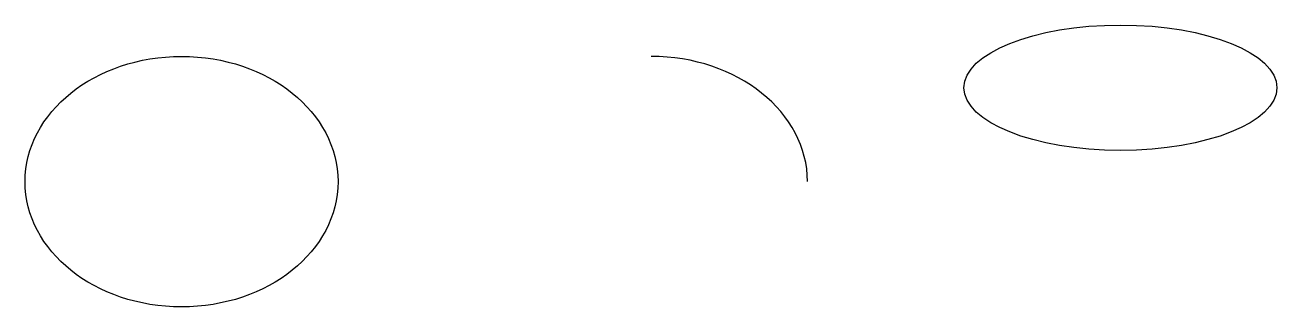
# Model space of a CAD drawing. Header units: metres. Extents: x -10 to 70, y -14 to 4.
import ezdxf

# ---------------------------------------------------------------- set-up
doc = ezdxf.new("R2010")
doc.units = ezdxf.units.M

msp = doc.modelspace()

# ---------------------------------------------------------------- linework, layer by layer
at = {"color": 1, "extrusion": (0, -0.6, 0.8)}
msp.add_circle((0, 0, 10), 10, dxfattribs=at)
at = {"color": 3, "extrusion": (0, -0.6, 0.8)}
msp.add_arc((30, 0, 10), 10, 0, 90, dxfattribs=at)
at = {"color": 5, "extrusion": (0, -0.6, 0.8)}
msp.add_ellipse((60, 0), major_axis=(10, 0), ratio=0.5, dxfattribs=at)

doc.saveas('drawing.dxf')
